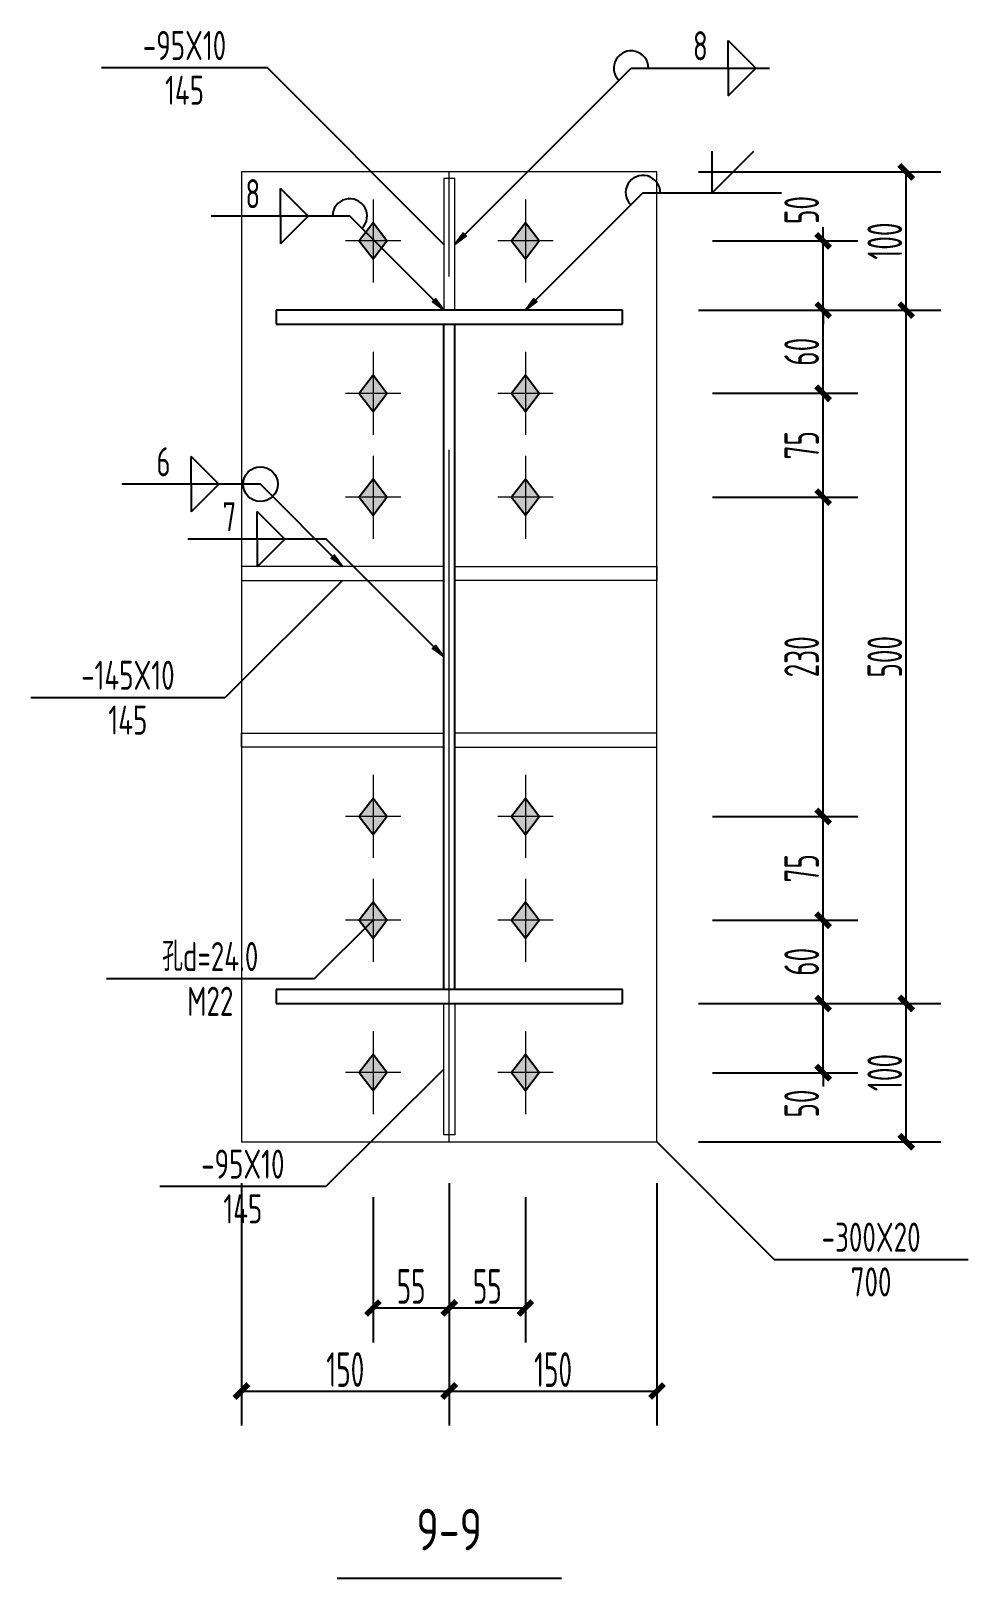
# Model space of a CAD drawing. Extents: x 447413 to 2975780, y -1432727 to 1301644.
# Drawn here: x 2711066 to 2717832, y -1247934 to -1236766 of the extents above; entities that cross this region are included whole.
import ezdxf
from ezdxf.enums import TextEntityAlignment as Align

# ---------------------------------------------------------------- set-up
doc = ezdxf.new("R2010")
doc.units = 0
doc.header["$LTSCALE"] = 1000
doc.header["$MEASUREMENT"] = 0
doc.linetypes.add('线型6', pattern=[8.75, 5, -1.25, 1.25, -1.25])
for name, color, linetype in [('10', 7, 'Continuous'), ('尺寸标注', 253, 'Continuous'), ('焊缝标注', 253, 'Continuous'), ('螺栓孔标注', 253, 'Continuous'), ('钢板标注', 253, 'Continuous')]:
    doc.layers.add(name, color=color, linetype=linetype)
doc.layers.add('20', color=2, linetype='Continuous', lineweight=18)
doc.styles.add('PkpmHz', font='Pkpmeng', dxfattribs={"width": 0.6, "bigfont": 'hztxt'})
doc.dimstyles.new('Pkpm_1.00', dxfattribs={"dimtxt": 250, "dimasz": 100, "dimexe": 250, "dimexo": 0.0625, "dimgap": 30, "dimtad": 1, "dimdec": 0, "dimrnd": 5, "dimzin": 0, "dimdsep": 46, "dimtxsty": 'PkpmHz', "dimblk1": 'ARCHTICK', "dimblk2": 'ARCHTICK', "dimsah": 1, "dimcen": 0.09, "dimadec": 0, "dimazin": 0, "dimtfac": 1, "dimtdec": 0, "dimtmove": 2, "dimatfit": 1, "dimfxl": 0, "dimtolj": 1, "dimtzin": 0, "dimarcsym": 0})

# ---------------------------------------------------------------- blocks, each defined once
blk = doc.blocks.new('_ArchTick')
at = {"color": 0, "linetype": 'ByBlock', "const_width": 0.4}
blk.add_lwpolyline([(-0.5, -0.5), (0.5, 0.5)], dxfattribs=at)
blk = doc.blocks.new('*D1399')
at = {"layer": 'Defpoints', "color": 0, "linetype": 'Continuous', "transparency": 16777216}
for p in [(2715586, -1238282), (2716786, -1238282), (2715586, -1238782)]:
    blk.add_point(p, dxfattribs=at)
at = {"layer": '尺寸标注', "color": 0, "linetype": 'Continuous', "lineweight": -2, "transparency": 16777216}
for p, q in [((2716786, -1238282), (2716786, -1238182)), ((2715986, -1238282), (2717036, -1238282)), ((2716786, -1238782), (2716786, -1238282)), ((2715986, -1238782), (2717036, -1238782)), ((2716786, -1238782), (2716786, -1238882))]:
    blk.add_line(p, q, dxfattribs=at)
at = {"layer": '尺寸标注', "color": 0, "linetype": 'Continuous', "lineweight": -2, "transparency": 16777216, "xscale": 100, "yscale": 100, "zscale": 100}
for p, rotation in [((2716786, -1238282), 270), ((2716786, -1238782), 90)]:
    blk.add_blockref('_ArchTick', p, dxfattribs=dict(at, rotation=rotation))
at = {"layer": '尺寸标注', "color": 0, "linetype": 'Continuous', "transparency": 16777216, "insert": (2716631, -1238059), "char_height": 250, "attachment_point": 5, "rotation": 90, "style": 'PkpmHz'}
blk.add_mtext('\\A1;50', dxfattribs=at)
blk = doc.blocks.new('*D1400')
at = {"layer": 'Defpoints', "color": 0, "linetype": 'Continuous', "transparency": 16777216}
for p in [(2715586, -1238782), (2716786, -1238782), (2715586, -1239382)]:
    blk.add_point(p, dxfattribs=at)
at = {"layer": '尺寸标注', "color": 0, "linetype": 'Continuous', "lineweight": -2, "transparency": 16777216}
for p, q in [((2715986, -1238782), (2717036, -1238782)), ((2716786, -1239382), (2716786, -1238782)), ((2715986, -1239382), (2717036, -1239382))]:
    blk.add_line(p, q, dxfattribs=at)
at = {"layer": '尺寸标注', "color": 0, "linetype": 'Continuous', "lineweight": -2, "transparency": 16777216, "xscale": 100, "yscale": 100, "zscale": 100}
for p, rotation in [((2716786, -1238782), 90), ((2716786, -1239382), 270)]:
    blk.add_blockref('_ArchTick', p, dxfattribs=dict(at, rotation=rotation))
at = {"layer": '尺寸标注', "color": 0, "linetype": 'Continuous', "transparency": 16777216, "insert": (2716631, -1239082), "char_height": 250, "attachment_point": 5, "rotation": 90, "style": 'PkpmHz'}
blk.add_mtext('\\A1;60', dxfattribs=at)
blk = doc.blocks.new('*D1401')
at = {"layer": 'Defpoints', "color": 0, "linetype": 'Continuous', "transparency": 16777216}
for p in [(2715586, -1239382), (2716786, -1239382), (2715586, -1240132)]:
    blk.add_point(p, dxfattribs=at)
at = {"layer": '尺寸标注', "color": 0, "linetype": 'Continuous', "lineweight": -2, "transparency": 16777216}
for p, q in [((2715986, -1239382), (2717036, -1239382)), ((2716786, -1240132), (2716786, -1239382)), ((2715986, -1240132), (2717036, -1240132))]:
    blk.add_line(p, q, dxfattribs=at)
at = {"layer": '尺寸标注', "color": 0, "linetype": 'Continuous', "lineweight": -2, "transparency": 16777216, "xscale": 100, "yscale": 100, "zscale": 100}
for p, rotation in [((2716786, -1239382), 90), ((2716786, -1240132), 270)]:
    blk.add_blockref('_ArchTick', p, dxfattribs=dict(at, rotation=rotation))
at = {"layer": '尺寸标注', "color": 0, "linetype": 'Continuous', "transparency": 16777216, "insert": (2716631, -1239757), "char_height": 250, "attachment_point": 5, "rotation": 90, "style": 'PkpmHz'}
blk.add_mtext('\\A1;75', dxfattribs=at)
blk = doc.blocks.new('*D1402')
at = {"layer": 'Defpoints', "color": 0, "linetype": 'Continuous', "transparency": 16777216}
for p in [(2715586, -1243786), (2716786, -1243786), (2715586, -1244286)]:
    blk.add_point(p, dxfattribs=at)
at = {"layer": '尺寸标注', "color": 0, "linetype": 'Continuous', "lineweight": -2, "transparency": 16777216}
for p, q in [((2716786, -1243786), (2716786, -1243686)), ((2715986, -1243786), (2717036, -1243786)), ((2716786, -1244286), (2716786, -1243786)), ((2715986, -1244286), (2717036, -1244286)), ((2716786, -1244286), (2716786, -1244386))]:
    blk.add_line(p, q, dxfattribs=at)
at = {"layer": '尺寸标注', "color": 0, "linetype": 'Continuous', "lineweight": -2, "transparency": 16777216, "xscale": 100, "yscale": 100, "zscale": 100}
for p, rotation in [((2716786, -1243786), 270), ((2716786, -1244286), 90)]:
    blk.add_blockref('_ArchTick', p, dxfattribs=dict(at, rotation=rotation))
at = {"layer": '尺寸标注', "color": 0, "linetype": 'Continuous', "transparency": 16777216, "insert": (2716631, -1244509), "char_height": 250, "attachment_point": 5, "rotation": 90, "style": 'PkpmHz'}
blk.add_mtext('\\A1;50', dxfattribs=at)
blk = doc.blocks.new('*D1403')
at = {"layer": 'Defpoints', "color": 0, "linetype": 'Continuous', "transparency": 16777216}
for p in [(2715586, -1243186), (2716786, -1243186), (2715586, -1243786)]:
    blk.add_point(p, dxfattribs=at)
at = {"layer": '尺寸标注', "color": 0, "linetype": 'Continuous', "lineweight": -2, "transparency": 16777216}
for p, q in [((2715986, -1243186), (2717036, -1243186)), ((2716786, -1243786), (2716786, -1243186)), ((2715986, -1243786), (2717036, -1243786))]:
    blk.add_line(p, q, dxfattribs=at)
at = {"layer": '尺寸标注', "color": 0, "linetype": 'Continuous', "lineweight": -2, "transparency": 16777216, "xscale": 100, "yscale": 100, "zscale": 100}
for p, rotation in [((2716786, -1243186), 90), ((2716786, -1243786), 270)]:
    blk.add_blockref('_ArchTick', p, dxfattribs=dict(at, rotation=rotation))
at = {"layer": '尺寸标注', "color": 0, "linetype": 'Continuous', "transparency": 16777216, "insert": (2716631, -1243486), "char_height": 250, "attachment_point": 5, "rotation": 90, "style": 'PkpmHz'}
blk.add_mtext('\\A1;60', dxfattribs=at)
blk = doc.blocks.new('*D1404')
at = {"layer": 'Defpoints', "color": 0, "linetype": 'Continuous', "transparency": 16777216}
for p in [(2715586, -1242436), (2716786, -1242436), (2715586, -1243186)]:
    blk.add_point(p, dxfattribs=at)
at = {"layer": '尺寸标注', "color": 0, "linetype": 'Continuous', "lineweight": -2, "transparency": 16777216}
for p, q in [((2715986, -1242436), (2717036, -1242436)), ((2716786, -1243186), (2716786, -1242436)), ((2715986, -1243186), (2717036, -1243186))]:
    blk.add_line(p, q, dxfattribs=at)
at = {"layer": '尺寸标注', "color": 0, "linetype": 'Continuous', "lineweight": -2, "transparency": 16777216, "xscale": 100, "yscale": 100, "zscale": 100}
for p, rotation in [((2716786, -1242436), 90), ((2716786, -1243186), 270)]:
    blk.add_blockref('_ArchTick', p, dxfattribs=dict(at, rotation=rotation))
at = {"layer": '尺寸标注', "color": 0, "linetype": 'Continuous', "transparency": 16777216, "insert": (2716631, -1242811), "char_height": 250, "attachment_point": 5, "rotation": 90, "style": 'PkpmHz'}
blk.add_mtext('\\A1;75', dxfattribs=at)
blk = doc.blocks.new('*D1405')
at = {"layer": 'Defpoints', "color": 0, "linetype": 'Continuous', "transparency": 16777216}
for p in [(2715586, -1240132), (2716786, -1240132), (2715586, -1242436)]:
    blk.add_point(p, dxfattribs=at)
at = {"layer": '尺寸标注', "color": 0, "linetype": 'Continuous', "lineweight": -2, "transparency": 16777216}
for p, q in [((2715986, -1240132), (2717036, -1240132)), ((2716786, -1242436), (2716786, -1240132)), ((2715986, -1242436), (2717036, -1242436))]:
    blk.add_line(p, q, dxfattribs=at)
at = {"layer": '尺寸标注', "color": 0, "linetype": 'Continuous', "lineweight": -2, "transparency": 16777216, "xscale": 100, "yscale": 100, "zscale": 100}
for p, rotation in [((2716786, -1240132), 90), ((2716786, -1242436), 270)]:
    blk.add_blockref('_ArchTick', p, dxfattribs=dict(at, rotation=rotation))
at = {"layer": '尺寸标注', "color": 0, "linetype": 'Continuous', "transparency": 16777216, "insert": (2716631, -1241284), "char_height": 250, "attachment_point": 5, "rotation": 90, "style": 'PkpmHz'}
blk.add_mtext('\\A1;230', dxfattribs=at)
blk = doc.blocks.new('*D1406')
at = {"layer": 'Defpoints', "color": 0, "linetype": 'Continuous', "transparency": 16777216}
for p in [(2713536, -1244784), (2714086, -1244784), (2714086, -1245984)]:
    blk.add_point(p, dxfattribs=at)
at = {"layer": '尺寸标注', "color": 0, "linetype": 'Continuous', "lineweight": -2, "transparency": 16777216}
for p, q in [((2713536, -1245184), (2713536, -1246234)), ((2714086, -1245184), (2714086, -1246234)), ((2713536, -1245984), (2714086, -1245984))]:
    blk.add_line(p, q, dxfattribs=at)
at = {"layer": '尺寸标注', "color": 0, "linetype": 'Continuous', "lineweight": -2, "transparency": 16777216, "xscale": 100, "yscale": 100, "zscale": 100, "rotation": 180}
blk.add_blockref('_ArchTick', (2713536, -1245984), dxfattribs=at)
at = {"layer": '尺寸标注', "color": 0, "linetype": 'Continuous', "lineweight": -2, "transparency": 16777216, "xscale": 100, "yscale": 100, "zscale": 100}
blk.add_blockref('_ArchTick', (2714086, -1245984), dxfattribs=at)
at = {"layer": '尺寸标注', "color": 0, "linetype": 'Continuous', "transparency": 16777216, "insert": (2713811, -1245829), "char_height": 250, "attachment_point": 5, "style": 'PkpmHz'}
blk.add_mtext('\\A1;55', dxfattribs=at)
blk = doc.blocks.new('*D1407')
at = {"layer": 'Defpoints', "color": 0, "linetype": 'Continuous', "transparency": 16777216}
for p in [(2714086, -1244784), (2714636, -1244784), (2714636, -1245984)]:
    blk.add_point(p, dxfattribs=at)
at = {"layer": '尺寸标注', "color": 0, "linetype": 'Continuous', "lineweight": -2, "transparency": 16777216}
for p, q in [((2714086, -1245184), (2714086, -1246234)), ((2714636, -1245184), (2714636, -1246234)), ((2714086, -1245984), (2714636, -1245984))]:
    blk.add_line(p, q, dxfattribs=at)
at = {"layer": '尺寸标注', "color": 0, "linetype": 'Continuous', "lineweight": -2, "transparency": 16777216, "xscale": 100, "yscale": 100, "zscale": 100, "rotation": 180}
blk.add_blockref('_ArchTick', (2714086, -1245984), dxfattribs=at)
at = {"layer": '尺寸标注', "color": 0, "linetype": 'Continuous', "lineweight": -2, "transparency": 16777216, "xscale": 100, "yscale": 100, "zscale": 100}
blk.add_blockref('_ArchTick', (2714636, -1245984), dxfattribs=at)
at = {"layer": '尺寸标注', "color": 0, "linetype": 'Continuous', "transparency": 16777216, "insert": (2714361, -1245829), "char_height": 250, "attachment_point": 5, "style": 'PkpmHz'}
blk.add_mtext('\\A1;55', dxfattribs=at)
blk = doc.blocks.new('*D1408')
at = {"layer": 'Defpoints', "color": 0, "linetype": 'Continuous', "transparency": 16777216}
for p in [(2712586, -1244784), (2714086, -1244784), (2714086, -1246584)]:
    blk.add_point(p, dxfattribs=at)
at = {"layer": '尺寸标注', "color": 0, "linetype": 'Continuous', "lineweight": -2, "transparency": 16777216}
for p, q in [((2712586, -1245084), (2712586, -1246834)), ((2714086, -1245084), (2714086, -1246834)), ((2712586, -1246584), (2714086, -1246584))]:
    blk.add_line(p, q, dxfattribs=at)
at = {"layer": '尺寸标注', "color": 0, "linetype": 'Continuous', "lineweight": -2, "transparency": 16777216, "xscale": 100, "yscale": 100, "zscale": 100, "rotation": 180}
blk.add_blockref('_ArchTick', (2712586, -1246584), dxfattribs=at)
at = {"layer": '尺寸标注', "color": 0, "linetype": 'Continuous', "lineweight": -2, "transparency": 16777216, "xscale": 100, "yscale": 100, "zscale": 100}
blk.add_blockref('_ArchTick', (2714086, -1246584), dxfattribs=at)
at = {"layer": '尺寸标注', "color": 0, "linetype": 'Continuous', "transparency": 16777216, "insert": (2713336, -1246429), "char_height": 250, "attachment_point": 5, "style": 'PkpmHz'}
blk.add_mtext('\\A1;150', dxfattribs=at)
blk = doc.blocks.new('*D1409')
at = {"layer": 'Defpoints', "color": 0, "linetype": 'Continuous', "transparency": 16777216}
for p in [(2714086, -1244784), (2715586, -1244784), (2715586, -1246584)]:
    blk.add_point(p, dxfattribs=at)
at = {"layer": '尺寸标注', "color": 0, "linetype": 'Continuous', "lineweight": -2, "transparency": 16777216}
for p, q in [((2714086, -1245084), (2714086, -1246834)), ((2715586, -1245084), (2715586, -1246834)), ((2714086, -1246584), (2715586, -1246584))]:
    blk.add_line(p, q, dxfattribs=at)
at = {"layer": '尺寸标注', "color": 0, "linetype": 'Continuous', "lineweight": -2, "transparency": 16777216, "xscale": 100, "yscale": 100, "zscale": 100, "rotation": 180}
blk.add_blockref('_ArchTick', (2714086, -1246584), dxfattribs=at)
at = {"layer": '尺寸标注', "color": 0, "linetype": 'Continuous', "lineweight": -2, "transparency": 16777216, "xscale": 100, "yscale": 100, "zscale": 100}
blk.add_blockref('_ArchTick', (2715586, -1246584), dxfattribs=at)
at = {"layer": '尺寸标注', "color": 0, "linetype": 'Continuous', "transparency": 16777216, "insert": (2714836, -1246429), "char_height": 250, "attachment_point": 5, "style": 'PkpmHz'}
blk.add_mtext('\\A1;150', dxfattribs=at)
blk = doc.blocks.new('*D1410')
at = {"layer": 'Defpoints', "color": 0, "linetype": 'Continuous', "transparency": 16777216}
for p in [(2715586, -1243786), (2717386, -1243786), (2715586, -1244784)]:
    blk.add_point(p, dxfattribs=at)
at = {"layer": '尺寸标注', "color": 0, "linetype": 'Continuous', "lineweight": -2, "transparency": 16777216}
for p, q in [((2715886, -1243786), (2717636, -1243786)), ((2717386, -1244784), (2717386, -1243786)), ((2715886, -1244784), (2717636, -1244784))]:
    blk.add_line(p, q, dxfattribs=at)
at = {"layer": '尺寸标注', "color": 0, "linetype": 'Continuous', "lineweight": -2, "transparency": 16777216, "xscale": 100, "yscale": 100, "zscale": 100}
for p, rotation in [((2717386, -1243786), 90), ((2717386, -1244784), 270)]:
    blk.add_blockref('_ArchTick', p, dxfattribs=dict(at, rotation=rotation))
at = {"layer": '尺寸标注', "color": 0, "linetype": 'Continuous', "transparency": 16777216, "insert": (2717231, -1244285), "char_height": 250, "attachment_point": 5, "rotation": 90, "style": 'PkpmHz'}
blk.add_mtext('\\A1;100', dxfattribs=at)
blk = doc.blocks.new('*D1411')
at = {"layer": 'Defpoints', "color": 0, "linetype": 'Continuous', "transparency": 16777216}
for p in [(2715586, -1238782), (2717386, -1238782), (2715586, -1243786)]:
    blk.add_point(p, dxfattribs=at)
at = {"layer": '尺寸标注', "color": 0, "linetype": 'Continuous', "lineweight": -2, "transparency": 16777216}
for p, q in [((2715886, -1238782), (2717636, -1238782)), ((2717386, -1243786), (2717386, -1238782)), ((2715886, -1243786), (2717636, -1243786))]:
    blk.add_line(p, q, dxfattribs=at)
at = {"layer": '尺寸标注', "color": 0, "linetype": 'Continuous', "lineweight": -2, "transparency": 16777216, "xscale": 100, "yscale": 100, "zscale": 100}
for p, rotation in [((2717386, -1238782), 90), ((2717386, -1243786), 270)]:
    blk.add_blockref('_ArchTick', p, dxfattribs=dict(at, rotation=rotation))
at = {"layer": '尺寸标注', "color": 0, "linetype": 'Continuous', "transparency": 16777216, "insert": (2717231, -1241284), "char_height": 250, "attachment_point": 5, "rotation": 90, "style": 'PkpmHz'}
blk.add_mtext('\\A1;500', dxfattribs=at)
blk = doc.blocks.new('*D1412')
at = {"layer": 'Defpoints', "color": 0, "linetype": 'Continuous', "transparency": 16777216}
for p in [(2715586, -1237784), (2717386, -1237784), (2715586, -1238782)]:
    blk.add_point(p, dxfattribs=at)
at = {"layer": '尺寸标注', "color": 0, "linetype": 'Continuous', "lineweight": -2, "transparency": 16777216}
for p, q in [((2715886, -1237784), (2717636, -1237784)), ((2717386, -1238782), (2717386, -1237784)), ((2715886, -1238782), (2717636, -1238782))]:
    blk.add_line(p, q, dxfattribs=at)
at = {"layer": '尺寸标注', "color": 0, "linetype": 'Continuous', "lineweight": -2, "transparency": 16777216, "xscale": 100, "yscale": 100, "zscale": 100}
for p, rotation in [((2717386, -1237784), 90), ((2717386, -1238782), 270)]:
    blk.add_blockref('_ArchTick', p, dxfattribs=dict(at, rotation=rotation))
at = {"layer": '尺寸标注', "color": 0, "linetype": 'Continuous', "transparency": 16777216, "insert": (2717231, -1238283), "char_height": 250, "attachment_point": 5, "rotation": 90, "style": 'PkpmHz'}
blk.add_mtext('\\A1;100', dxfattribs=at)

msp = doc.modelspace()

# ---------------------------------------------------------------- hatches: boundary and pattern name
at = {"layer": '10'}
for points in [[(2713536.3, -1238152.2), (2713436.3, -1238282.2), (2713536.3, -1238412.2), (2713636.3, -1238282.2)], [(2714636.3, -1238152.2), (2714536.3, -1238282.2), (2714636.3, -1238412.2), (2714736.3, -1238282.2)], [(2713536.3, -1239252.2), (2713436.3, -1239382.2), (2713536.3, -1239512.2), (2713636.3, -1239382.2)], [(2714636.3, -1239252.2), (2714536.3, -1239382.2), (2714636.3, -1239512.2), (2714736.3, -1239382.2)], [(2713536.3, -1240002.2), (2713436.3, -1240132.2), (2713536.3, -1240262.2), (2713636.3, -1240132.2)], [(2714636.3, -1240002.2), (2714536.3, -1240132.2), (2714636.3, -1240262.2), (2714736.3, -1240132.2)], [(2713536.3, -1242305.8), (2713436.3, -1242435.8), (2713536.3, -1242565.8), (2713636.3, -1242435.8)], [(2714636.3, -1242305.8), (2714536.3, -1242435.8), (2714636.3, -1242565.8), (2714736.3, -1242435.8)], [(2713536.3, -1243055.8), (2713436.3, -1243185.8), (2713536.3, -1243315.8), (2713636.3, -1243185.8)], [(2714636.3, -1243055.8), (2714536.3, -1243185.8), (2714636.3, -1243315.8), (2714736.3, -1243185.8)], [(2713536.3, -1244155.8), (2713436.3, -1244285.8), (2713536.3, -1244415.8), (2713636.3, -1244285.8)], [(2714636.3, -1244155.8), (2714536.3, -1244285.8), (2714636.3, -1244415.8), (2714736.3, -1244285.8)]]:
    msp.add_hatch(color=1, dxfattribs=at).paths.add_polyline_path(points)
at = {"layer": '焊缝标注'}
for points in [[(2714126.3, -1238307.2), (2714207.6, -1238247.1), (2714186.4, -1238225.9)], [(2714046.3, -1238782.2), (2713986.2, -1238700.8), (2713965, -1238722)], [(2714636.3, -1238782.2), (2714717.6, -1238722.1), (2714696.4, -1238700.9)], [(2713316.3, -1240632.2), (2713256.2, -1240550.8), (2713235, -1240572)], [(2714046.3, -1241284), (2713986.2, -1241202.6), (2713965, -1241223.8)]]:
    msp.add_hatch(color=256, dxfattribs=at).paths.add_polyline_path(points)

# ---------------------------------------------------------------- linework, layer by layer
at = {"layer": '10', "linetype": '线型6', "lineweight": 18}
msp.add_line((2714086.3, -1244789.1, 126000), (2714086.3, -1237778.9, 126000), dxfattribs=at)
at = {"layer": '10', "color": 9, "lineweight": 18}
for p, q in [((2713536.3, -1237982.2, 126000), (2713536.3, -1238582.2, 126000)), ((2714636.3, -1237982.2, 126000), (2714636.3, -1238582.2, 126000)), ((2713736.3, -1238282.2, 126000), (2713336.3, -1238282.2, 126000)), ((2714836.3, -1238282.2, 126000), (2714436.3, -1238282.2, 126000)), ((2713536.3, -1239082.2, 126000), (2713536.3, -1239682.2, 126000)), ((2714636.3, -1239082.2, 126000), (2714636.3, -1239682.2, 126000)), ((2713736.3, -1239382.2, 126000), (2713336.3, -1239382.2, 126000)), ((2714836.3, -1239382.2, 126000), (2714436.3, -1239382.2, 126000)), ((2713536.3, -1239832.2, 126000), (2713536.3, -1240432.2, 126000)), ((2714636.3, -1239832.2, 126000), (2714636.3, -1240432.2, 126000)), ((2713736.3, -1240132.2, 126000), (2713336.3, -1240132.2, 126000)), ((2714836.3, -1240132.2, 126000), (2714436.3, -1240132.2, 126000)), ((2713536.3, -1242135.8, 126000), (2713536.3, -1242735.8, 126000)), ((2714636.3, -1242135.8, 126000), (2714636.3, -1242735.8, 126000)), ((2713736.3, -1242435.8, 126000), (2713336.3, -1242435.8, 126000)), ((2714836.3, -1242435.8, 126000), (2714436.3, -1242435.8, 126000)), ((2713536.3, -1242885.8, 126000), (2713536.3, -1243485.8, 126000)), ((2714636.3, -1242885.8, 126000), (2714636.3, -1243485.8, 126000)), ((2713736.3, -1243185.8, 126000), (2713336.3, -1243185.8, 126000)), ((2714836.3, -1243185.8, 126000), (2714436.3, -1243185.8, 126000)), ((2713536.3, -1243985.8, 126000), (2713536.3, -1244585.8, 126000)), ((2714636.3, -1243985.8, 126000), (2714636.3, -1244585.8, 126000)), ((2713736.3, -1244285.8, 126000), (2713336.3, -1244285.8, 126000)), ((2714836.3, -1244285.8, 126000), (2714436.3, -1244285.8, 126000))]:
    msp.add_line(p, q, dxfattribs=at)
at = {"layer": '10', "color": 3}
for p, q in [((2715336.3, -1238782.2, 126000), (2712836.3, -1238782.2, 126000)), ((2712836.3, -1238782.2, 126000), (2712836.3, -1238882.2, 126000)), ((2715336.3, -1238882.2, 126000), (2715336.3, -1238782.2, 126000)), ((2712836.3, -1238882.2, 126000), (2715336.3, -1238882.2, 126000)), ((2714046.3, -1243685.8, 126000), (2714046.3, -1238882.2, 126000)), ((2714126.3, -1243685.8, 126000), (2714126.3, -1238882.2, 126000)), ((2715336.3, -1243685.8, 126000), (2712836.3, -1243685.8, 126000)), ((2712836.3, -1243685.8, 126000), (2712836.3, -1243785.8, 126000)), ((2715336.3, -1243785.8, 126000), (2715336.3, -1243685.8, 126000)), ((2712836.3, -1243785.8, 126000), (2715336.3, -1243785.8, 126000))]:
    msp.add_line(p, q, dxfattribs=at)
at = {"layer": '10'}
msp.add_line((2713276.3, -1247934.1, 126000), (2714896.3, -1247934.1, 126000), dxfattribs=at)
at = {"layer": '10', "color": 1, "linetype": 'Continuous', "elevation": 126000}
for points in [[(2713536.3, -1238152.2), (2713436.3, -1238282.2), (2713536.3, -1238412.2), (2713636.3, -1238282.2)], [(2714636.3, -1238152.2), (2714536.3, -1238282.2), (2714636.3, -1238412.2), (2714736.3, -1238282.2)], [(2713536.3, -1239252.2), (2713436.3, -1239382.2), (2713536.3, -1239512.2), (2713636.3, -1239382.2)], [(2714636.3, -1239252.2), (2714536.3, -1239382.2), (2714636.3, -1239512.2), (2714736.3, -1239382.2)], [(2713536.3, -1240002.2), (2713436.3, -1240132.2), (2713536.3, -1240262.2), (2713636.3, -1240132.2)], [(2714636.3, -1240002.2), (2714536.3, -1240132.2), (2714636.3, -1240262.2), (2714736.3, -1240132.2)], [(2713536.3, -1242305.8), (2713436.3, -1242435.8), (2713536.3, -1242565.8), (2713636.3, -1242435.8)], [(2714636.3, -1242305.8), (2714536.3, -1242435.8), (2714636.3, -1242565.8), (2714736.3, -1242435.8)], [(2713536.3, -1243055.8), (2713436.3, -1243185.8), (2713536.3, -1243315.8), (2713636.3, -1243185.8)], [(2714636.3, -1243055.8), (2714536.3, -1243185.8), (2714636.3, -1243315.8), (2714736.3, -1243185.8)], [(2713536.3, -1244155.8), (2713436.3, -1244285.8), (2713536.3, -1244415.8), (2713636.3, -1244285.8)], [(2714636.3, -1244155.8), (2714536.3, -1244285.8), (2714636.3, -1244415.8), (2714736.3, -1244285.8)]]:
    msp.add_lwpolyline(points, close=True, dxfattribs=at)
at = {"layer": '20'}
for p, q in [((2715586.3, -1237783.9, 126000), (2712586.3, -1237783.9, 126000)), ((2712586.3, -1237783.9, 126000), (2712586.3, -1244784.1, 126000)), ((2714126.3, -1237832.2, 126000), (2714046.3, -1237832.2, 126000)), ((2714046.3, -1237832.2, 126000), (2714046.3, -1238782.2, 126000)), ((2714126.3, -1238782.2, 126000), (2714126.3, -1237832.2, 126000)), ((2715586.3, -1244784.1, 126000), (2715586.3, -1237783.9, 126000)), ((2714046.3, -1238782.2, 126000), (2714126.3, -1238782.2, 126000)), ((2714046.3, -1240632.2, 126000), (2712586.3, -1240632.2, 126000)), ((2712586.3, -1240632.2, 126000), (2712586.3, -1240732.2, 126000)), ((2712586.3, -1240732.2, 126000), (2714046.3, -1240732.2, 126000)), ((2714046.3, -1240732.2, 126000), (2714046.3, -1240632.2, 126000)), ((2714126.3, -1240632.2, 126000), (2715586.3, -1240632.2, 126000)), ((2714126.3, -1240732.2, 126000), (2714126.3, -1240632.2, 126000)), ((2715586.3, -1240732.2, 126000), (2714126.3, -1240732.2, 126000)), ((2715586.3, -1240632.2, 126000), (2715586.3, -1240732.2, 126000)), ((2712586.3, -1241935.8, 126000), (2712586.3, -1241835.8, 126000)), ((2712586.3, -1241835.8, 126000), (2714046.3, -1241835.8, 126000)), ((2714046.3, -1241835.8, 126000), (2714046.3, -1241935.8, 126000)), ((2715586.3, -1241835.8, 126000), (2714126.3, -1241835.8, 126000)), ((2714126.3, -1241835.8, 126000), (2714126.3, -1241935.8, 126000)), ((2715586.3, -1241935.8, 126000), (2715586.3, -1241835.8, 126000)), ((2714046.3, -1241935.8, 126000), (2712586.3, -1241935.8, 126000)), ((2714126.3, -1241935.8, 126000), (2715586.3, -1241935.8, 126000)), ((2714046.3, -1243785.8, 126000), (2714126.3, -1243785.8, 126000)), ((2714046.3, -1244735.8, 126000), (2714046.3, -1243785.8, 126000)), ((2714126.3, -1243785.8, 126000), (2714126.3, -1244735.8, 126000)), ((2714126.3, -1244735.8, 126000), (2714046.3, -1244735.8, 126000)), ((2712586.3, -1244784.1, 126000), (2715586.3, -1244784.1, 126000))]:
    msp.add_line(p, q, dxfattribs=at)
at = {"layer": '焊缝标注'}
for p, q in [((2716099.6, -1236834.9, 126000), (2716299.6, -1237034.9, 126000)), ((2716099.6, -1237034.9, 126000), (2716099.6, -1236834.9, 126000)), ((2714126.3, -1238307.2, 126000), (2715399.6, -1237034.9, 126000)), ((2715399.6, -1237034.9, 126000), (2716399.6, -1237034.9, 126000)), ((2716099.6, -1237234.9, 126000), (2716299.6, -1237034.9, 126000)), ((2716099.6, -1237034.9, 126000), (2716099.6, -1237234.9, 126000)), ((2715985.1, -1237934, 126000), (2715985.1, -1237634, 126000)), ((2715985.1, -1237934, 126000), (2716285.1, -1237634, 126000)), ((2713068.2, -1238102.6, 126000), (2712868.2, -1237902.6, 126000)), ((2712868.2, -1238102.6, 126000), (2712868.2, -1237902.6, 126000)), ((2714636.3, -1238782.2, 126000), (2715485.1, -1237934, 126000)), ((2715485.1, -1237934, 126000), (2716485.1, -1237934, 126000)), ((2713368.2, -1238102.6, 126000), (2712368.2, -1238102.6, 126000)), ((2713068.2, -1238102.6, 126000), (2712868.2, -1238302.6, 126000)), ((2712868.2, -1238102.6, 126000), (2712868.2, -1238302.6, 126000)), ((2714046.3, -1238782.2, 126000), (2713368.2, -1238102.6, 126000)), ((2712423, -1240037.5, 126000), (2712223, -1239837.5, 126000)), ((2712223, -1240037.5, 126000), (2712223, -1239837.5, 126000)), ((2712723, -1240037.5, 126000), (2711723, -1240037.5, 126000)), ((2712423, -1240037.5, 126000), (2712223, -1240237.5, 126000)), ((2712223, -1240037.5, 126000), (2712223, -1240237.5, 126000)), ((2713316.3, -1240632.2, 126000), (2712723, -1240037.5, 126000)), ((2712898.7, -1240434.5, 126000), (2712698.7, -1240234.5, 126000)), ((2712698.7, -1240434.5, 126000), (2712698.7, -1240234.5, 126000)), ((2713198.7, -1240434.5, 126000), (2712198.7, -1240434.5, 126000)), ((2712898.7, -1240434.5, 126000), (2712698.7, -1240634.5, 126000)), ((2712698.7, -1240434.5, 126000), (2712698.7, -1240634.5, 126000)), ((2714046.3, -1241284, 126000), (2713198.7, -1240434.5, 126000))]:
    msp.add_line(p, q, dxfattribs=at)
at = {"layer": '焊缝标注', "linetype": 'Continuous', "elevation": 126000}
for points in [[(2714126.3, -1238307.2), (2714207.6, -1238247.1), (2714186.4, -1238225.9)], [(2714046.3, -1238782.2), (2713986.2, -1238700.8), (2713965, -1238722)], [(2714636.3, -1238782.2), (2714717.6, -1238722.1), (2714696.4, -1238700.9)], [(2713316.3, -1240632.2), (2713256.2, -1240550.8), (2713235, -1240572)], [(2714046.3, -1241284), (2713986.2, -1241202.6), (2713965, -1241223.8)]]:
    msp.add_lwpolyline(points, close=True, dxfattribs=at)
at = {"layer": '焊缝标注'}
msp.add_circle((2712723, -1240037.5, 126000), 125, dxfattribs=at)
for centre, start, end in [((2715399.6, -1237034.9, 126000), 0, 224.97719), ((2715485.1, -1237934, 126000), 0, 224.97719), ((2713368.2, -1238102.6, 126000), 314.93158, 180)]:
    msp.add_arc(centre, 125, start, end, dxfattribs=at)
at = {"layer": '螺栓孔标注'}
for p, q in [((2713536.3, -1243185.8, 126000), (2713111.1, -1243609.2, 126000)), ((2713111.1, -1243609.2, 126000), (2711611.1, -1243609.2, 126000))]:
    msp.add_line(p, q, dxfattribs=at)
at = {"layer": '螺栓孔标注', "const_width": 0.1, "elevation": 126000}
msp.add_lwpolyline([(2713536.3, -1243185.8, 1), (2713536.2, -1243185.8, 1)], format="xyb", close=True, dxfattribs=at)
at = {"layer": '钢板标注'}
for p, q in [((2712775, -1237032.9, 126000), (2711575, -1237032.9, 126000)), ((2714046.3, -1238307.2, 126000), (2712775, -1237032.9, 126000)), ((2713316.3, -1240732.2, 126000), (2712466, -1241579.1, 126000)), ((2712466, -1241579.1, 126000), (2711066, -1241579.1, 126000)), ((2714046.3, -1244260.8, 126000), (2713196, -1245107.6, 126000)), ((2715586.3, -1244784.1, 126000), (2716432.4, -1245634.9, 126000)), ((2713196, -1245107.6, 126000), (2711996, -1245107.6, 126000)), ((2716432.4, -1245634.9, 126000), (2717832.4, -1245634.9, 126000))]:
    msp.add_line(p, q, dxfattribs=at)
at = {"layer": '钢板标注', "const_width": 0.1, "elevation": 126000}
for points in [[(2714046.3, -1238307.2, 1), (2714046.2, -1238307.2, 1)], [(2713316.3, -1240732.2, 1), (2713316.2, -1240732.2, 1)], [(2714046.3, -1244260.8, 1), (2714046.2, -1244260.8, 1)], [(2715586.3, -1244784.1, 1), (2715586.2, -1244784.1, 1)]]:
    msp.add_lwpolyline(points, format="xyb", close=True, dxfattribs=at)

# ---------------------------------------------------------------- texts
at = {"layer": '10', "style": 'PkpmHz', "width": 0.77}
msp.add_text('9-9', height=300, dxfattribs=at).set_placement((2714086.3, -1247584.1, 126000), align=Align.MIDDLE_CENTER)
at = {"layer": '焊缝标注', "style": 'PkpmHz', "width": 0.71}
for s, p in [('8', (2715899.6, -1236978.3, 126000)), ('8', (2712668.2, -1238046, 126000)), ('6', (2712023, -1239980.9, 126000)), ('7', (2712498.7, -1240377.8, 126000))]:
    msp.add_text(s, height=210, dxfattribs=at).set_placement(p, align=Align.CENTER)
at = {"layer": '螺栓孔标注', "style": 'PkpmHz', "width": 0.71}
msp.add_text('孔d=24.0', height=210, dxfattribs=at).set_placement((2712361.1, -1243552.6, 126000), align=Align.CENTER)
msp.add_text('M22', height=210, dxfattribs=at).set_placement((2712361.1, -1243665.8, 126000), align=Align.TOP_CENTER)
at = {"layer": '钢板标注', "style": 'PkpmHz', "width": 0.71}
for s, p in [('-95X10', (2712175, -1236976.3, 126000)), ('-145X10', (2711766, -1241522.4, 126000)), ('-95X10', (2712596, -1245051, 126000)), ('-300X20', (2717132.4, -1245578.3, 126000))]:
    msp.add_text(s, height=210, dxfattribs=at).set_placement(p, align=Align.CENTER)
for s, p in [('145', (2712175, -1237089.5, 126000)), ('145', (2711766, -1241635.7, 126000)), ('145', (2712596, -1245164.2, 126000)), ('700', (2717132.4, -1245691.6, 126000))]:
    msp.add_text(s, height=210, dxfattribs=at).set_placement(p, align=Align.TOP_CENTER)

# ---------------------------------------------------------------- dimensions: what is measured, and where the dimension line sits
at = {"layer": '尺寸标注', "linetype": 'Continuous'}
for base, p1, p2, text, override, picture, middle in [((2717386.3, -1237783.9, 126000), (2715586.3, -1238782.2, 126000), (2715586.3, -1237783.9, 126000), '100', {"dimexo": 300, "dimtih": 0, "dimtoh": 0}, '*D1412', (2717231.3, -1238283.1, 126000)), ((2716786.3, -1238782.2, 126000), (2715586.3, -1239382.2, 126000), (2715586.3, -1238782.2, 126000), '60', {"dimexo": 400, "dimtih": 0, "dimtoh": 0}, '*D1400', (2716631.3, -1239082.2, 126000)), ((2717386.3, -1238782.2, 126000), (2715586.3, -1243785.8, 126000), (2715586.3, -1238782.2, 126000), '500', {"dimexo": 300, "dimtih": 0, "dimtoh": 0}, '*D1411', (2717231.3, -1241284, 126000)), ((2716786.3, -1239382.2, 126000), (2715586.3, -1240132.2, 126000), (2715586.3, -1239382.2, 126000), '75', {"dimexo": 400, "dimtih": 0, "dimtoh": 0}, '*D1401', (2716631.3, -1239757.2, 126000)), ((2716786.3, -1240132.2, 126000), (2715586.3, -1242435.8, 126000), (2715586.3, -1240132.2, 126000), '230', {"dimexo": 400, "dimtih": 0, "dimtoh": 0}, '*D1405', (2716631.3, -1241284, 126000)), ((2716786.3, -1242435.8, 126000), (2715586.3, -1243185.8, 126000), (2715586.3, -1242435.8, 126000), '75', {"dimexo": 400, "dimtih": 0, "dimtoh": 0}, '*D1404', (2716631.3, -1242810.8, 126000)), ((2716786.3, -1243185.8, 126000), (2715586.3, -1243785.8, 126000), (2715586.3, -1243185.8, 126000), '60', {"dimexo": 400, "dimtih": 0, "dimtoh": 0}, '*D1403', (2716631.3, -1243485.8, 126000)), ((2717386.3, -1243785.8, 126000), (2715586.3, -1244784.1, 126000), (2715586.3, -1243785.8, 126000), '100', {"dimexo": 300, "dimtih": 0, "dimtoh": 0}, '*D1410', (2717231.3, -1244284.9, 126000))]:
    dim = msp.add_linear_dim(base=base, p1=p1, p2=p2, angle=90, text=text, dimstyle='Pkpm_1.00', override=override, dxfattribs=at)
    dim.commit()
    dim.dimension.update_dxf_attribs({"geometry": picture, "text_midpoint": middle})
for base, p1, p2, picture, middle in [((2716786.3, -1238282.2, 126000), (2715586.3, -1238782.2, 126000), (2715586.3, -1238282.2, 126000), '*D1399', (2716631, -1238058.6, 126000)), ((2716786.3, -1243785.8, 126000), (2715586.3, -1244285.8, 126000), (2715586.3, -1243785.8, 126000), '*D1402', (2716631, -1244509.4, 126000))]:
    dim = msp.add_linear_dim(base=base, p1=p1, p2=p2, angle=90, text='50', dimstyle='Pkpm_1.00', override={"dimexo": 400, "dimtih": 0, "dimtoh": 0}, dxfattribs=at)
    dim.commit()
    dim.dimension.update_dxf_attribs({"geometry": picture, "text_midpoint": middle, "dimtype": 128})
for base, p1, p2, text, override, picture, middle in [((2714086.3, -1246584.1, 126000), (2712586.3, -1244784.1, 126000), (2714086.3, -1244784.1, 126000), '150', {"dimexo": 300, "dimtih": 0, "dimtoh": 0}, '*D1408', (2713336.3, -1246429.1, 126000)), ((2714086.3, -1245984.1, 126000), (2713536.3, -1244784.1, 126000), (2714086.3, -1244784.1, 126000), '55', {"dimexo": 400, "dimtih": 0, "dimtoh": 0}, '*D1406', (2713811.3, -1245829.1, 126000)), ((2714636.3, -1245984.1, 126000), (2714086.3, -1244784.1, 126000), (2714636.3, -1244784.1, 126000), '55', {"dimexo": 400, "dimtih": 0, "dimtoh": 0}, '*D1407', (2714361.3, -1245829.1, 126000)), ((2715586.3, -1246584.1, 126000), (2714086.3, -1244784.1, 126000), (2715586.3, -1244784.1, 126000), '150', {"dimexo": 300, "dimtih": 0, "dimtoh": 0}, '*D1409', (2714836.3, -1246429.1, 126000))]:
    dim = msp.add_linear_dim(base=base, p1=p1, p2=p2, text=text, dimstyle='Pkpm_1.00', override=override, dxfattribs=at)
    dim.commit()
    dim.dimension.update_dxf_attribs({"geometry": picture, "text_midpoint": middle})

doc.saveas('drawing.dxf')
